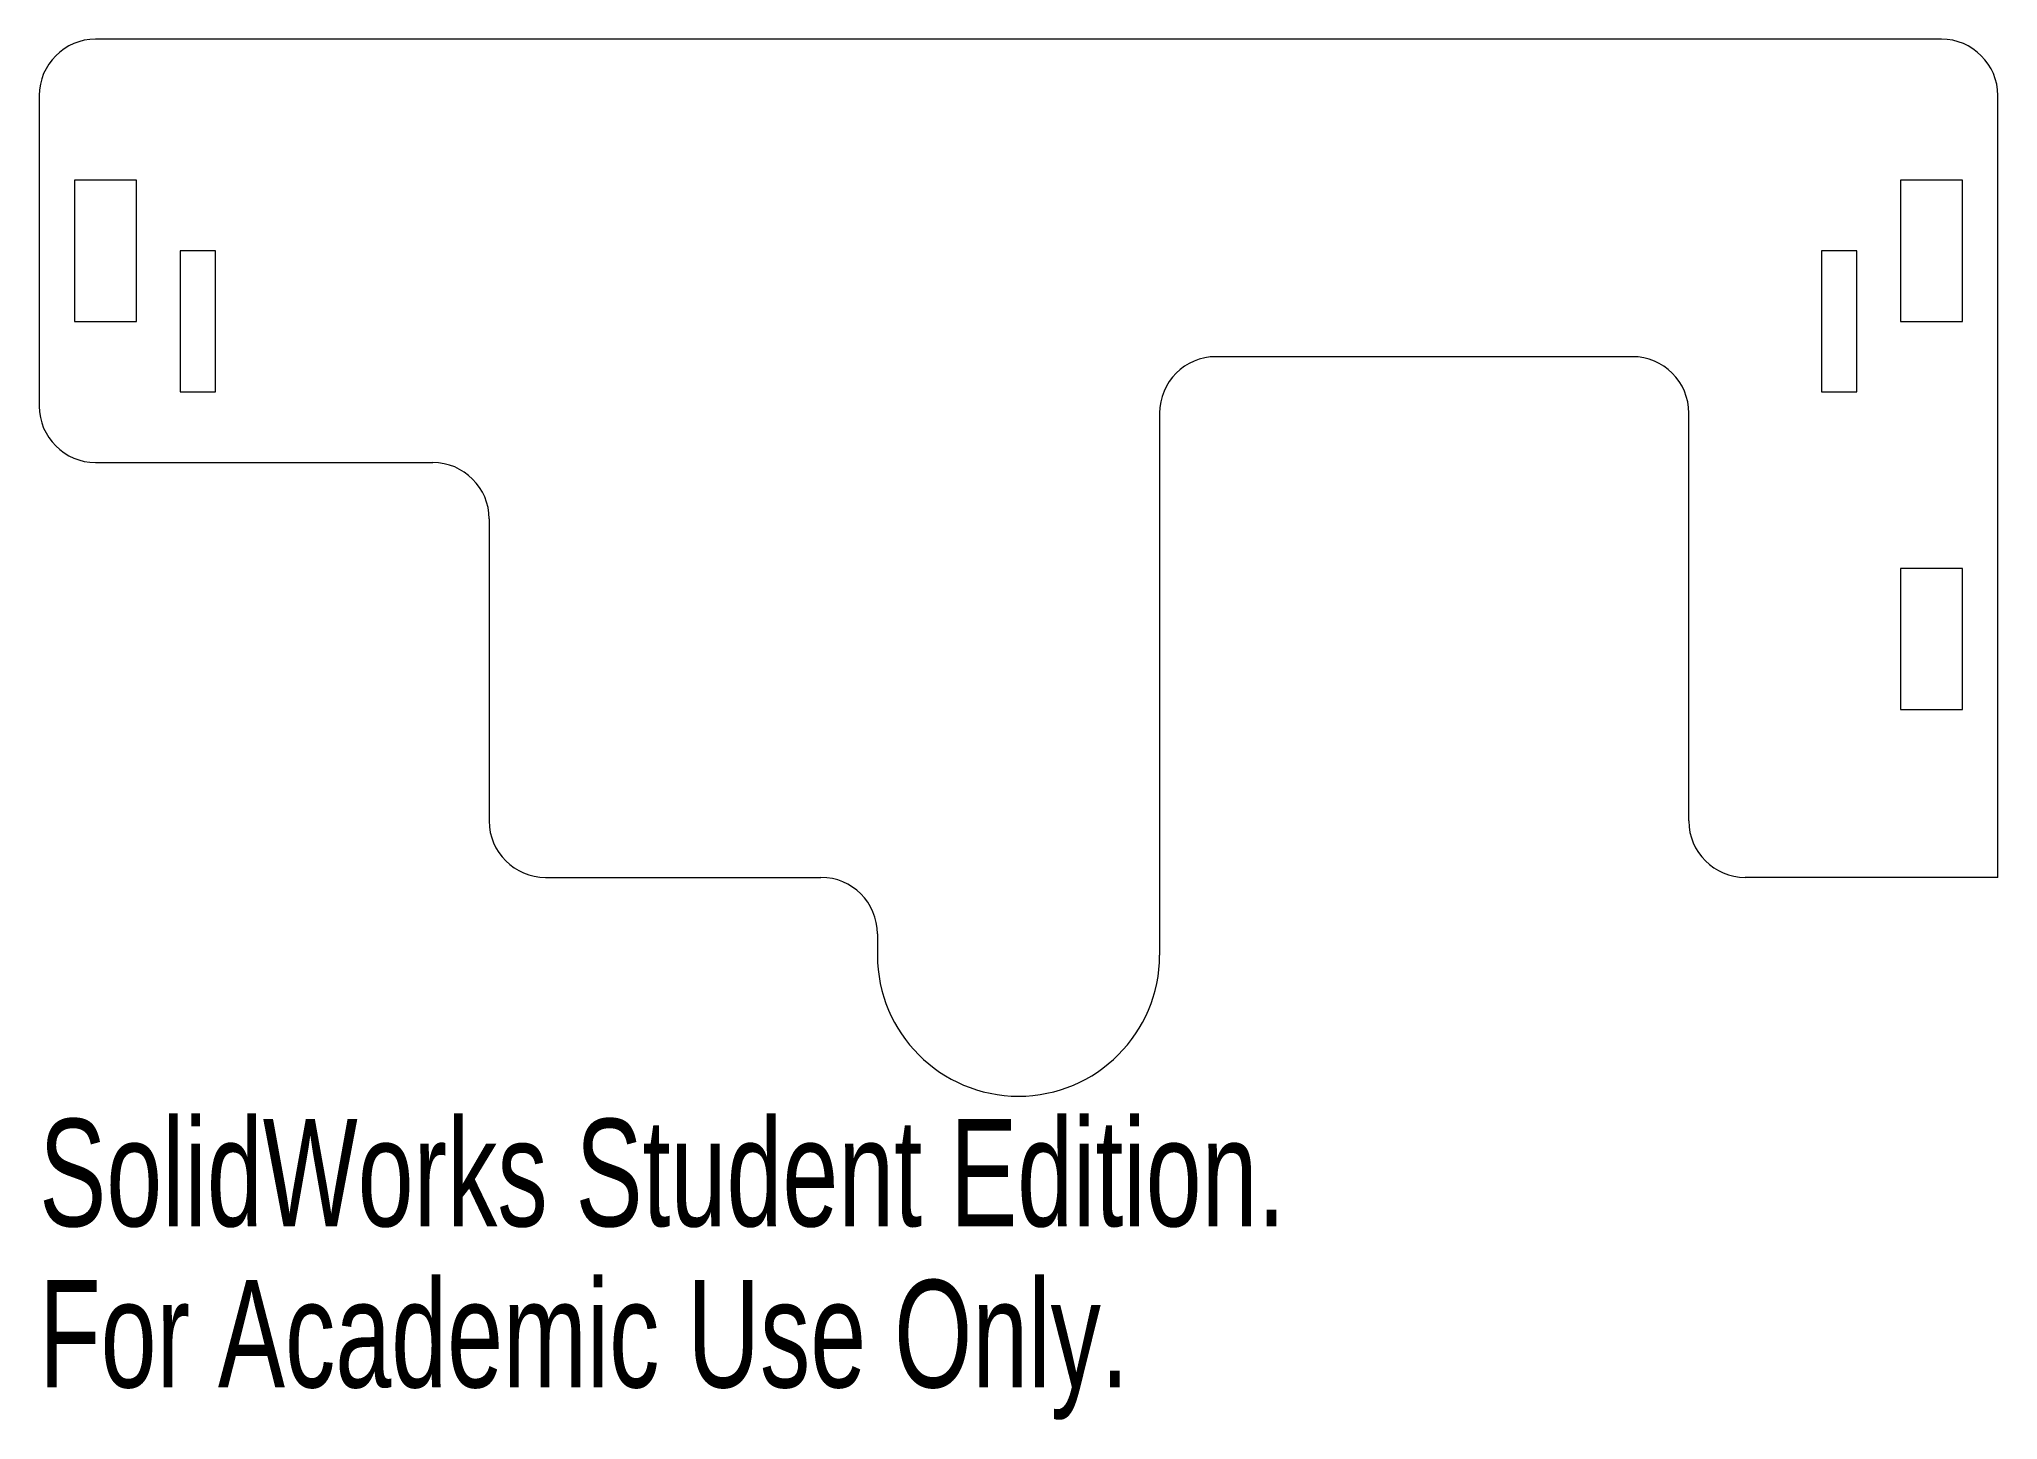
# Model space of a CAD drawing. Header units: inches. Extents: x -0.73 to 2.74, y -1.13 to 1.31.
import ezdxf

# ---------------------------------------------------------------- set-up
doc = ezdxf.new("R2010")
doc.units = ezdxf.units.IN
doc.header["$MEASUREMENT"] = 0
doc.styles.add('SLDTEXTSTYLE0', font='TXT', dxfattribs={"width": 0.7})

msp = doc.modelspace()

# ---------------------------------------------------------------- linework, layer by layer
at = {"color": 7, "linetype": 'Continuous', "lineweight": 15}
for p, q in [((2.6353, 1.3125), (-0.6347, 1.3125)), ((-0.7347, 1.2125), (-0.7347, 0.6625)), ((2.7353, -0.1725), (2.7353, 1.2125)), ((-0.6722, 1.0625), (-0.6722, 0.8125)), ((-0.5622, 1.0625), (-0.6722, 1.0625)), ((-0.5622, 0.8125), (-0.5622, 1.0625)), ((2.5628, 1.0625), (2.5628, 0.8125)), ((2.6728, 1.0625), (2.5628, 1.0625)), ((2.6728, 0.8125), (2.6728, 1.0625)), ((-0.4222, 0.9375), (-0.4847, 0.9375)), ((-0.4847, 0.9375), (-0.4847, 0.6875)), ((-0.4222, 0.6875), (-0.4222, 0.9375)), ((2.4853, 0.9375), (2.4228, 0.9375)), ((2.4228, 0.9375), (2.4228, 0.6875)), ((2.4853, 0.6875), (2.4853, 0.9375)), ((-0.6722, 0.8125), (-0.5622, 0.8125)), ((2.5628, 0.8125), (2.6728, 0.8125)), ((2.0878, 0.75), (1.3503, 0.75)), ((-0.4847, 0.6875), (-0.4222, 0.6875)), ((2.4228, 0.6875), (2.4853, 0.6875)), ((1.2503, 0.65), (1.2503, -0.3101)), ((2.1878, -0.0725), (2.1878, 0.65)), ((-0.6347, 0.5625), (-0.0375, 0.5625)), ((0.0625, 0.4625), (0.0625, -0.0725)), ((2.5628, 0.375), (2.5628, 0.125)), ((2.6728, 0.375), (2.5628, 0.375)), ((2.6728, 0.125), (2.6728, 0.375)), ((2.5628, 0.125), (2.6728, 0.125)), ((0.1625, -0.1725), (0.6503, -0.1725)), ((2.7353, -0.1725), (2.2878, -0.1725)), ((0.7503, -0.2725), (0.7503, -0.3101))]:
    msp.add_line(p, q, dxfattribs=at)
for centre, radius, start, end in [((-0.6347, 1.2125), 0.1, 90, 180), ((2.6353, 1.2125), 0.1, 0, 90), ((1.3503, 0.65), 0.1, 90, 180), ((2.0878, 0.65), 0.1, 0, 90), ((-0.6347, 0.6625), 0.1, 180, 270), ((-0.0375, 0.4625), 0.1, 0, 90), ((0.1625, -0.0725), 0.1, 180, 270), ((2.2878, -0.0725), 0.1, 180, 270), ((0.6503, -0.2725), 0.1, 0, 90), ((1.0003, -0.3101), 0.25, 180, 0)]:
    msp.add_arc(centre, radius, start, end, dxfattribs=at)

# ---------------------------------------------------------------- texts
at = {"color": 7, "linetype": 'Continuous', "char_height": 0.1903, "attachment_point": 1, "style": 'SLDTEXTSTYLE0'}
for s, insert in [('SolidWorks Student Edition.', (-0.7347, -0.6003)), ('For Academic Use Only.', (-0.7347, -0.8857))]:
    msp.add_mtext(s, dxfattribs=dict(at, insert=insert))

doc.saveas('drawing.dxf')
